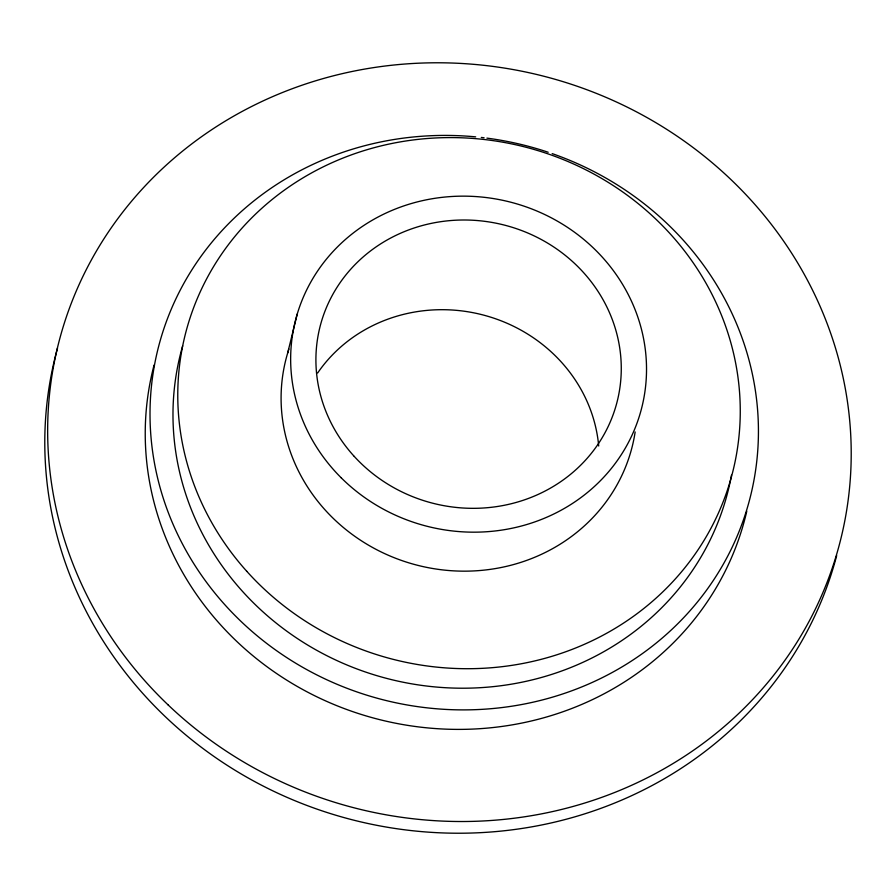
<?xml version="1.0" encoding="UTF-8"?>
<svg xmlns="http://www.w3.org/2000/svg" width="896" height="896" viewBox="0 0 896 896"><rect width="100%" height="100%" fill="white"/><g stroke="black" fill="none" stroke-linecap="round" stroke-linejoin="round"><path stroke-width="1.34" d="M287.683 352.99L297.259 313.992M836.685 555.598A403.178 377.888 13.8 0 1 348.342 818.765A403.178 377.888 13.8 0 1 57.523 348.107M317.643 372.994A153.205 143.595 13.8 0 1 482.922 314.933A153.205 143.595 13.8 0 1 598.696 445.995M746.782 511.202A305.267 286.115 13.8 0 1 380.923 719.947A305.267 286.115 13.8 0 1 154.067 365.098M552.182 153.608A305.267 286.115 13.8 0 1 673.523 627.85A305.267 286.115 13.8 0 1 170.296 517.686A305.267 286.115 13.8 0 1 475.698 136.864M481.309 137.446A305.267 286.115 13.8 0 1 484.098 137.782M486.898 138.13A305.267 286.115 13.8 0 1 548.184 152.242M731.461 475.194A282.229 264.522 13.8 0 1 393.882 680.198A282.229 264.522 13.8 0 1 182.672 345.856M635.152 431.973A178.55 167.35 13.8 0 1 420.179 565.936A178.55 167.35 13.8 0 1 288.915 349.07M168 704.805A403.178 377.888 13.8 0 0 838.477 547.893A403.178 377.888 13.8 0 0 341.824 73.752A403.178 377.888 13.8 0 0 168 704.805M354.245 456.411A153.205 143.595 13.8 0 0 613.379 413.986A153.205 143.595 13.8 0 0 438.144 222.096A153.205 143.595 13.8 0 0 354.245 456.411M246.792 571.323A282.229 264.522 13.8 0 0 724.954 497.067A282.229 264.522 13.8 0 0 405.294 141.075A282.229 264.522 13.8 0 0 246.792 571.323M341.342 477.938A178.55 167.35 13.8 0 0 639.923 414.333A178.55 167.35 13.8 0 0 424.502 200.211A178.55 167.35 13.8 0 0 341.342 477.938"/></g></svg>
